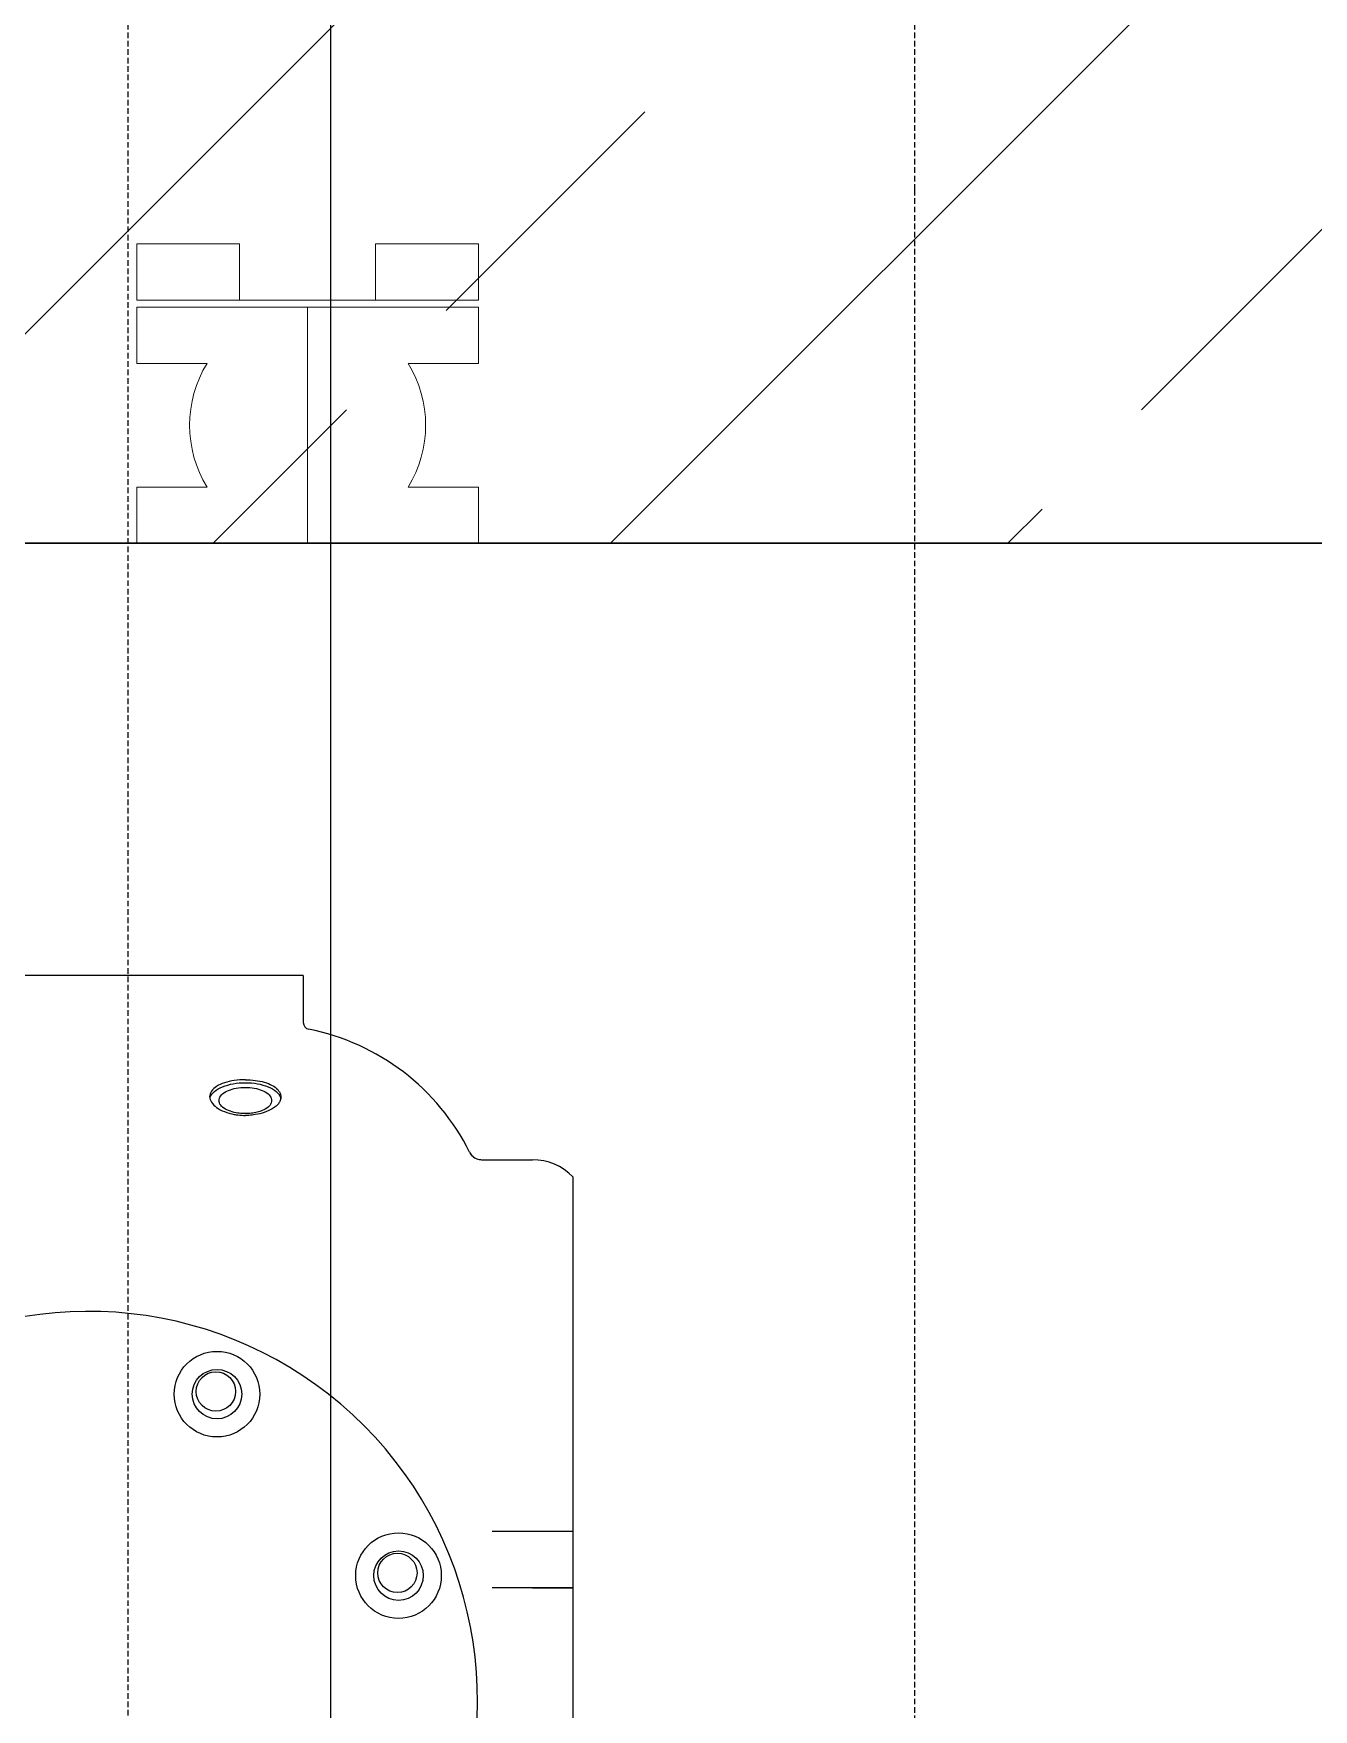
# Model space of a CAD drawing. Extents: x 0 to 160756, y 0 to 229247.
# Drawn here: x 66403 to 66973, y 101759 to 102505 of the extents above; entities that cross this region are included whole.
import ezdxf
from ezdxf.xclip import XClip

# ---------------------------------------------------------------- set-up
doc = ezdxf.new("R2010")
doc.units = 0
doc.header["$LTSCALE"] = 10
doc.header["$XCLIPFRAME"] = 2
doc.linetypes.add('H12設備棟3F$0$HIDDEN', pattern=[0.375, 0.25, -0.125])
doc.linetypes.add('XCM7P30CDA$0$22P2-SM-07-C10-001-CDA$0$F22P2-CDA-07-C10-00$0$CENTER', pattern=[50.8, 31.75, -6.35, 6.35, -6.35])
for name, color, linetype in [('H12設備棟3F$0$ARC-BEAM', 252, 'H12設備棟3F$0$HIDDEN'), ('H12設備棟3F$0$\uf4c9\ue50a', 252, 'Continuous'), ('XCM7Q30CDA-200K$0$UER-FUTUER', 9, 'Continuous')]:
    doc.layers.add(name, color=color, linetype=linetype)
doc.layers.add('XCM7P30CDA$0$M-PIPE-32_4C CONDENSER WATER SUPPLY-1', color=252, linetype='Continuous', lineweight=5)

# ---------------------------------------------------------------- blocks, each defined once
blk = doc.blocks.new('H12設備棟3F')
at = {"layer": 'H12設備棟3F$0$ARC-BEAM'}
for p, q in [((66445.23, 99600.3), (66445.23, 103625.3)), ((66795.23, 102435.3), (66795.23, 103625.3)), ((66795.23, 100985.3), (66795.23, 102435.3))]:
    blk.add_line(p, q, dxfattribs=at)
at = {"layer": 'H12設備棟3F$0$\uf4c9\ue50a'}
blk.add_lwpolyline([(66535.23, 100225.3), (62635.23, 100225.3), (62635.23, 102725.3), (66535.23, 102725.3)], close=True, dxfattribs=at)
blk = doc.blocks.new('XCM7Q30CDA-200K$0$A$C0f61af94')
at = {"linetype": 'Continuous', "transparency": 33554559}
for p, q in [((4344.04, 4100.47), (3344.04, 3100.47)), ((4624.75, 4027.62), (3697.6, 3100.47)), ((3712.81, 3292.46), (3624.43, 3204.07)), ((4022.17, 3248.27), (3933.78, 3159.88)), ((3580.23, 3159.88), (3520.82, 3100.47)), ((3889.59, 3115.68), (3874.37, 3100.47))]:
    blk.add_line(p, q, dxfattribs=at)
for p, q in [((1828.07, 3100.47), (4624.75, 3100.47)), ((4624.75, 3100.47), (1890.06, 3100.47))]:
    blk.add_line(p, q)
at = {"linetype": 'Continuous'}
for p, q in [((3560.94, 2908.18), (2748.31, 2908.18)), ((3560.95, 2908.18), (3560.95, 2887.2)), ((3640.25, 2826.22), (3662.9, 2826.22)), ((3680.89, 2818.57), (3680.89, 2148.31)), ((3662.9, 2660.79), (3645.03, 2660.79)), ((3680.89, 2660.79), (3662.9, 2660.79)), ((3680.89, 2635.8), (3645.03, 2635.8)), ((3662.9, 2635.8), (3680.89, 2635.8))]:
    blk.add_line(p, q, dxfattribs=at)
for centre, radius in [((3522.56, 2721.93), 19.04), ((3522.56, 2721.93), 11), ((3522.07, 2723.13), 8.75), ((3603.3, 2641.2), 19.04), ((3603.3, 2641.2), 11), ((3602.79, 2642.4), 8.75)]:
    blk.add_circle(centre, radius, dxfattribs=at)
for centre, radius, start, end in [((3563.94, 2887.2), 3, 180, 258.82613), ((3543.61, 2784.23), 101.95, 26.39536, 78.86544), ((3640.31, 2832.21), 6, 206.3878, 269.98986), ((3662.9, 2801.23), 24.99, 43.94552, 90), ((3662.9, 2801.23), 24.99, 43.94552, 90), ((3465.49, 2585.83), 172.92, 336.66908, 195.31561)]:
    blk.add_arc(centre, radius, start, end, dxfattribs=at)
for points, start_tangent, end_tangent in [([(3535.16, 2861.79), (3530.26, 2861.45), (3525.83, 2860.44), (3522.32, 2858.82), (3520.07, 2856.72), (3519.29, 2854.32)], (-1, 0), (-0.004725, -0.999989)), ([(3519.39, 2853.4), (3519.53, 2853.94), (3520.59, 2855.71)], (0.186519, 0.982451), (0.659274, 0.751903)), ([(3520.59, 2855.71), (3521.42, 2856.53), (3524.96, 2858.64), (3529.73, 2860.01), (3535.16, 2860.49)], (0.659274, 0.751903), (1, 0)), ([(3523.47, 2852.56), (3523.63, 2853.57), (3525.02, 2855.48), (3527.63, 2857.04), (3531.15, 2858.06), (3535.16, 2858.41)], (0, 1), (1, 0)), ([(3535.16, 2861.79), (3539.55, 2861.52), (3543.61, 2860.7)], (1, 0), (0.962034, -0.272929)), ([(3535.16, 2860.49), (3540.59, 2860.01), (3545.36, 2858.64), (3548.9, 2856.53), (3550.78, 2853.94), (3550.94, 2853.3)], (1, 0), (0.164986, -0.986296)), ([(3535.16, 2858.41), (3539.16, 2858.06), (3542.68, 2857.04), (3545.29, 2855.48), (3546.68, 2853.57), (3546.84, 2852.56)], (1, 0), (0, -1)), ([(3543.61, 2860.7), (3547.09, 2859.3), (3549.57, 2857.4), (3550.86, 2855.22), (3551.02, 2854.08)], (0.962034, -0.272929), (0.000001, -1)), ([(3519.29, 2854.32), (3520.07, 2851.82)], (-0.004725, -0.999989), (0.524658, -0.851313)), ([(3520.07, 2851.82), (3522.32, 2849.5)], (0.524658, -0.851313), (0.807541, -0.589812)), ([(3522.32, 2849.5), (3525.83, 2847.6), (3530.26, 2846.36), (3531.84, 2846.12)], (0.807541, -0.589812), (0.992966, -0.118399)), ([(3532.44, 2846.87), (3531.15, 2847.06), (3527.63, 2848.08), (3525.02, 2849.63), (3523.63, 2851.54), (3523.47, 2852.56)], (-0.992889, 0.119041), (0, 1)), ([(3545.9, 2850.23), (3545.29, 2849.63), (3542.68, 2848.08)], (-0.659274, -0.751903), (-0.922716, -0.385481)), ([(3548.02, 2849.43), (3547.07, 2848.83), (3543.61, 2847.27)], (-0.819585, -0.572958), (-0.945232, -0.326399)), ([(3546.84, 2852.56), (3546.68, 2851.54), (3545.9, 2850.23)], (0, -1), (-0.659274, -0.751903)), ([(3550.13, 2851.46), (3549.56, 2850.75), (3548.02, 2849.43)], (-0.576583, -0.817038), (-0.819585, -0.572958)), ([(3551.02, 2854.08), (3550.86, 2852.94), (3550.13, 2851.46)], (0.000001, -1), (-0.576583, -0.817038)), ([(3531.84, 2846.12), (3535.16, 2845.92)], (0.992966, -0.118399), (1, 0)), ([(3533.77, 2846.75), (3532.44, 2846.87)], (-0.998238, 0.059329), (-0.992889, 0.119041)), ([(3535.16, 2846.71), (3533.77, 2846.75)], (-1, 0), (-0.998238, 0.059329)), ([(3537.88, 2846.87), (3535.16, 2846.71)], (-0.992889, -0.119041), (-1, 0)), ([(3538.13, 2846.08), (3535.16, 2845.92)], (-0.994404, -0.105648), (-1, 0)), ([(3540.4, 2847.33), (3539.16, 2847.06), (3537.88, 2846.87)], (-0.970007, -0.243076), (-0.992889, -0.119041)), ([(3543.61, 2847.27), (3539.56, 2846.27), (3538.13, 2846.08)], (-0.945232, -0.326399), (-0.994404, -0.105648)), ([(3542.68, 2848.08), (3540.4, 2847.33)], (-0.922716, -0.385481), (-0.970007, -0.243076)), ([(3634.88, 2829.54), (3636.21, 2827.78), (3638.09, 2826.62), (3640.25, 2826.22)], (0.445121, -0.895471), (1, -0.000013))]:
    blk.add_spline(points, degree=3, dxfattribs=dict(at, start_tangent=start_tangent, end_tangent=end_tangent))
blk = doc.blocks.new('XCM7Q30CDA-200K')
at = {"layer": 'XCM7Q30CDA-200K$0$UER-FUTUER'}
blk.add_blockref('XCM7Q30CDA-200K$0$A$C0f61af94', (62962.25, 99177.6), dxfattribs=at)
blk = doc.blocks.new('XCM7P30CDA$0$22P2-SM-07-C10-001-CDA$0$F22P2-CDA-07-C10-00$0$FlangeSide-6.05x150LB')
for p, q in [((-2.5, 7.6), (-2.5, 3.025)), ((0, 7.6), (-2.5, 7.6)), ((0, -7.6), (0, 7.6)), ((0, 3.025), (-2.5, 3.025)), ((0, -3.025), (-2.5, -3.025)), ((-2.5, -3.025), (-2.5, -7.6)), ((-2.5, -7.6), (0, -7.6))]:
    blk.add_line(p, q)
blk = doc.blocks.new('XCM7P30CDA$0$22P2-SM-07-C10-001-CDA$0$F22P2-CDA-07-C10-00$0$FlexibleRubberJoint-50A_F150lb')
at = {"color": 0, "linetype": 'ByBlock'}
for p, q in [((7.6, 10.5), (-7.6, 10.5)), ((-7.6, 10.5), (-7.6, 8)), ((7.6, 8), (7.6, 10.5)), ((-7.6, 8), (-4.472, 8)), ((4.472, 8), (7.6, 8)), ((-4.472, 2.5), (-7.6, 2.5)), ((-7.6, 2.5), (-7.6, 0)), ((7.6, 2.5), (4.472, 2.5)), ((7.6, 0), (7.6, 2.5)), ((-7.6, 0), (7.6, 0))]:
    blk.add_line(p, q, dxfattribs=at)
at = {"color": 8, "linetype": 'XCM7P30CDA$0$22P2-SM-07-C10-001-CDA$0$F22P2-CDA-07-C10-00$0$CENTER'}
blk.add_line((0, 10.5), (0, 0), dxfattribs=at)
at = {"color": 0, "linetype": 'ByBlock'}
for start, end in [(148.41186, 211.58814), (328.41186, 31.58814)]:
    blk.add_arc((0, 5.25), 5.25, start, end, dxfattribs=at)
blk = doc.blocks.new('XCM7P30CDA')
at = {"layer": 'XCM7P30CDA$0$M-PIPE-32_4C CONDENSER WATER SUPPLY-1', "xscale": 10, "yscale": 10, "zscale": 10}
for name, p, rotation in [('XCM7P30CDA$0$22P2-SM-07-C10-001-CDA$0$F22P2-CDA-07-C10-00$0$FlangeSide-6.05x150LB', (66525.12, 102386.26), 270), ('XCM7P30CDA$0$22P2-SM-07-C10-001-CDA$0$F22P2-CDA-07-C10-00$0$FlexibleRubberJoint-50A_F150lb', (66525.12, 102383.07), 180)]:
    blk.add_blockref(name, p, dxfattribs=dict(at, rotation=rotation))

msp = doc.modelspace()

# ---------------------------------------------------------------- block references
for name in ['XCM7P30CDA', 'XCM7Q30CDA-200K']:
    msp.add_blockref(name, (0, 0))
ref = msp.add_blockref('H12設備棟3F', (0, 0))
XClip(ref).set_block_clipping_path([(52480.8428845762, 60066.8604644329), (84559.6547477046, 105824.4625800119)])

doc.saveas('drawing.dxf')
